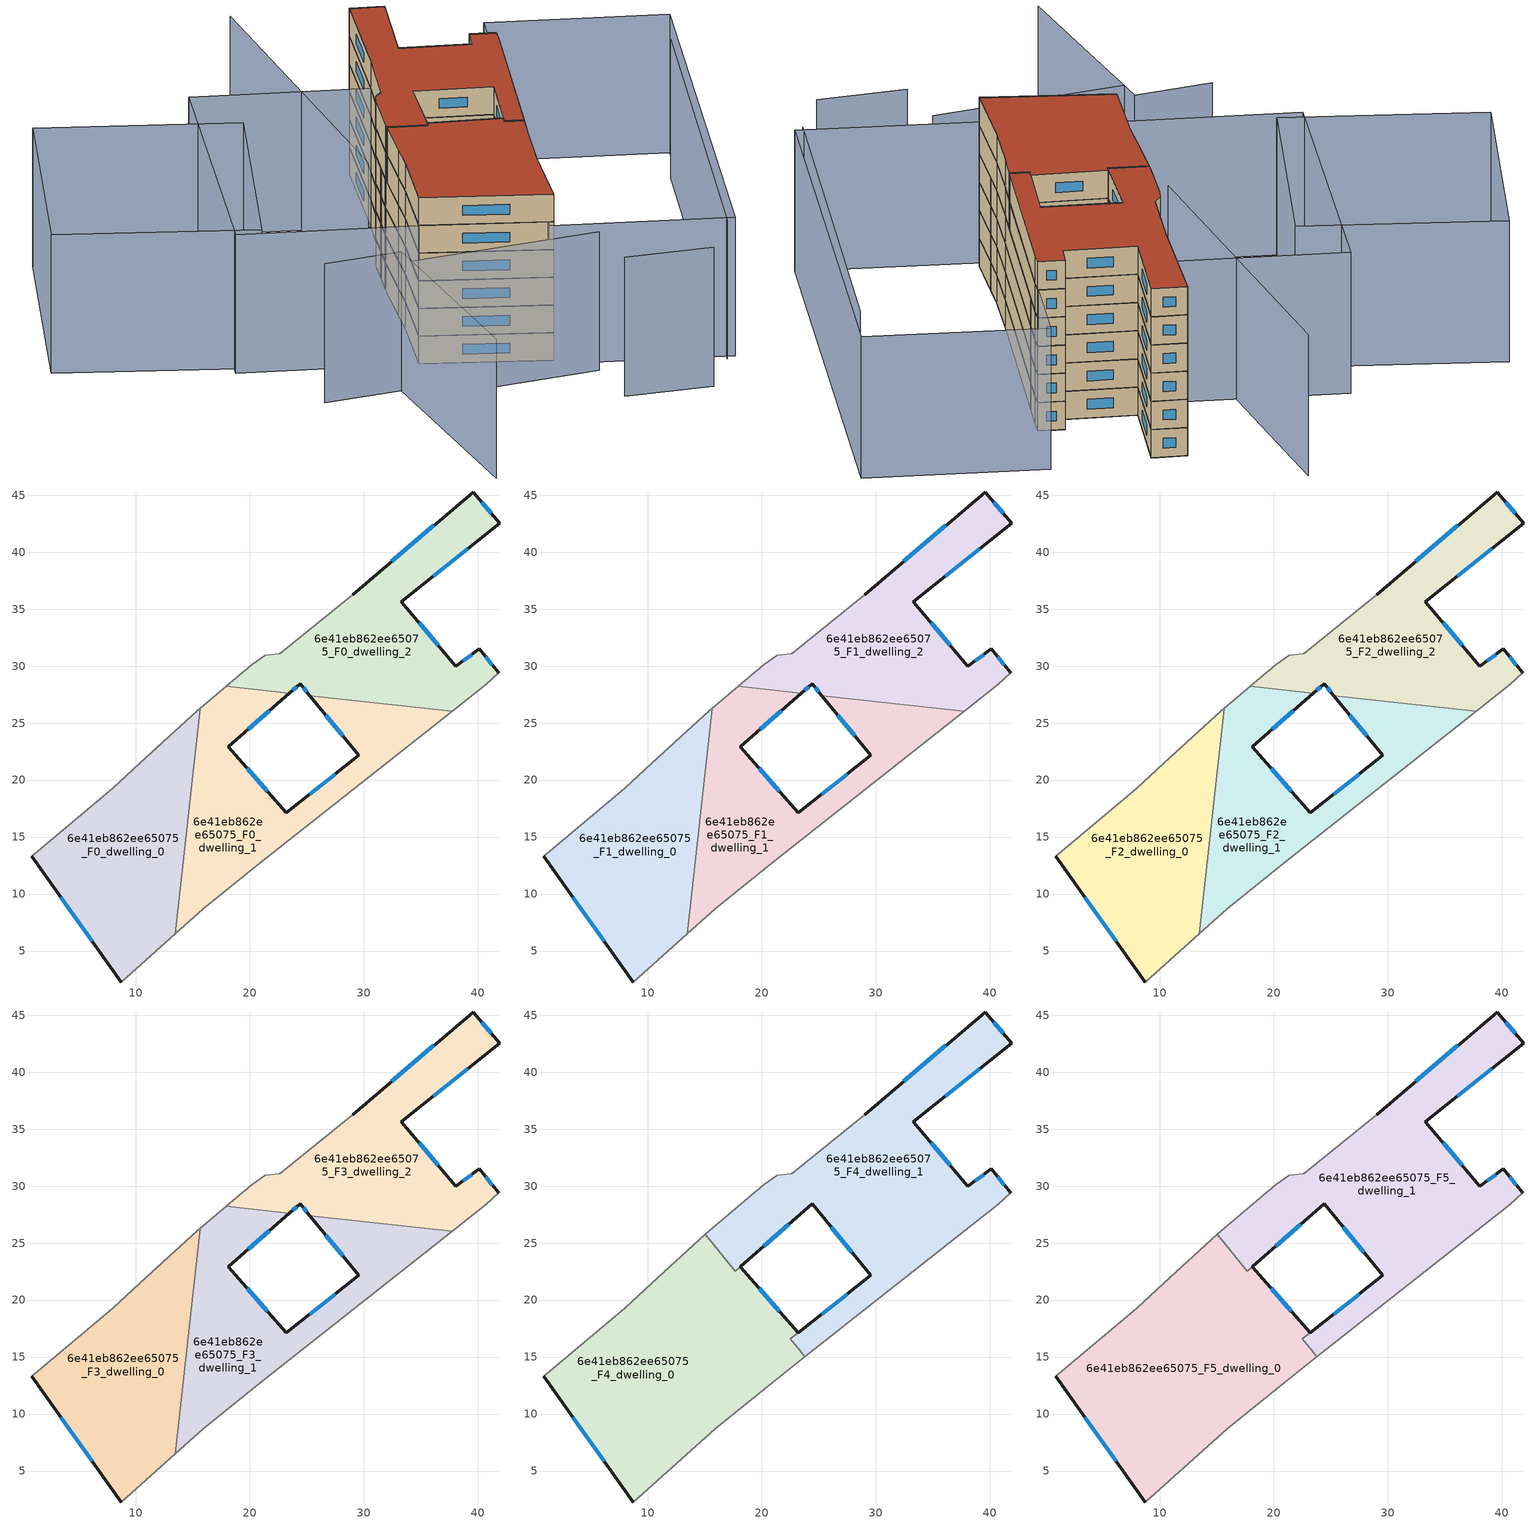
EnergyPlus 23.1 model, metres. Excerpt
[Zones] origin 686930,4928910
6e41eb862ee65075_F0_dwelling_0
 floor ground (EU_floor_Construction): 13.47,6.51 15.65,26.3 15.4,26.09 10.35,21.46 7.96,19.25 0.88,13.31 8.76,2.28 z0
 wall outside (EU_wall_Construction): 8.76,2.28 0.88,13.31 z0:3
 wall adiabatic (EU_wall_Construction): 13.47,6.51 8.76,2.28 / 0.88,13.31 7.96,19.25 10.35,21.46 15.4,26.09 15.65,26.3 z0:3
 wall to 6e41eb862ee65075_F0_dwelling_1 (EU_wall_Construction): 15.65,26.3 13.47,6.51 z0:3
 window (EU_Window_Construction): 6.2,5.87 3.44,9.73 z0.98:2.02
6e41eb862ee65075_F0_dwelling_1
 floor ground (EU_floor_Construction): 29.6,22.16 23.21,17.13 18.15,22.93 23.48,27.62 17.93,28.23 15.65,26.3 13.47,6.51 15.95,8.72 20.92,12.75 37.77,26.05 25.29,27.42 z0
 wall outside (EU_wall_Construction): 23.48,27.62 18.15,22.93 23.21,17.13 29.6,22.16 25.29,27.42 z0:3
 wall to 6e41eb862ee65075_F0_dwelling_2 (EU_wall_Construction): 25.29,27.42 37.77,26.05 / 17.93,28.23 23.48,27.62 z0:3
 wall adiabatic (EU_wall_Construction): 37.77,26.05 20.92,12.75 15.95,8.72 13.47,6.51 / 15.65,26.3 17.93,28.23 z0:3
 window (EU_Window_Construction): 21.75,26.1 19.88,24.46 / 19.79,21.05 21.56,19.02 / 25.29,18.77 27.52,20.53 / 28.2,23.87 26.69,25.71 z0.98:2.02
6e41eb862ee65075_F0_dwelling_2
 floor ground (EU_floor_Construction): 40.78,28.42 41.88,29.41 40.14,31.51 38.11,29.97 33.31,35.65 41.96,42.54 39.61,45.28 29.04,36.26 22.63,31.1 21.37,30.95 20.19,30.13 17.93,28.23 23.48,27.62 24.44,28.46 25.29,27.42 37.77,26.05 z0
 wall outside (EU_wall_Construction): 29.04,36.26 39.61,45.28 41.96,42.54 33.31,35.65 38.11,29.97 40.14,31.51 41.88,29.41 / 25.29,27.42 24.44,28.46 23.48,27.62 z0:3
 wall adiabatic (EU_wall_Construction): 41.88,29.41 40.78,28.42 37.77,26.05 / 17.93,28.23 20.19,30.13 21.37,30.95 22.63,31.1 29.04,36.26 z0:3
 window (EU_Window_Construction): 32.48,39.19 36.17,42.35 / 40.37,44.39 41.19,43.43 / 39.14,40.3 36.12,37.89 / 34.87,33.8 36.55,31.82 / 38.77,30.47 39.48,31.01 / 40.7,30.83 41.31,30.09 / 25.01,27.76 24.72,28.12 / 24.13,28.19 23.79,27.89 z0.98:2.02
6e41eb862ee65075_F1_dwelling_0
 floor to 6e41eb862ee65075_F0_dwelling_0 (EU_floor_Construction): 13.47,6.51 15.65,26.3 15.4,26.09 10.35,21.46 7.96,19.25 0.88,13.31 8.76,2.28 z3
 wall outside (EU_wall_Construction): 8.76,2.28 0.88,13.31 z3:6
 wall adiabatic (EU_wall_Construction): 13.47,6.51 8.76,2.28 / 0.88,13.31 7.96,19.25 10.35,21.46 15.4,26.09 15.65,26.3 z3:6
 wall to 6e41eb862ee65075_F1_dwelling_1 (EU_wall_Construction): 15.65,26.3 13.47,6.51 z3:6
 window (EU_Window_Construction): 6.2,5.87 3.44,9.73 z3.98:5.02
6e41eb862ee65075_F1_dwelling_1
 floor to 6e41eb862ee65075_F0_dwelling_1 (EU_floor_Construction): 29.6,22.16 23.21,17.13 18.15,22.93 23.48,27.62 17.93,28.23 15.65,26.3 13.47,6.51 15.95,8.72 20.92,12.75 37.77,26.05 25.29,27.42 z3
 wall outside (EU_wall_Construction): 23.48,27.62 18.15,22.93 23.21,17.13 29.6,22.16 25.29,27.42 z3:6
 wall to 6e41eb862ee65075_F1_dwelling_2 (EU_wall_Construction): 25.29,27.42 37.77,26.05 / 17.93,28.23 23.48,27.62 z3:6
 wall adiabatic (EU_wall_Construction): 37.77,26.05 20.92,12.75 15.95,8.72 13.47,6.51 / 15.65,26.3 17.93,28.23 z3:6
 window (EU_Window_Construction): 21.75,26.1 19.88,24.46 / 19.79,21.05 21.56,19.02 / 25.29,18.77 27.52,20.53 / 28.2,23.87 26.69,25.71 z3.98:5.02
6e41eb862ee65075_F1_dwelling_2
 floor to 6e41eb862ee65075_F0_dwelling_2 (EU_floor_Construction): 40.78,28.42 41.88,29.41 40.14,31.51 38.11,29.97 33.31,35.65 41.96,42.54 39.61,45.28 29.04,36.26 22.63,31.1 21.37,30.95 20.19,30.13 17.93,28.23 23.48,27.62 24.44,28.46 25.29,27.42 37.77,26.05 z3
 wall outside (EU_wall_Construction): 29.04,36.26 39.61,45.28 41.96,42.54 33.31,35.65 38.11,29.97 40.14,31.51 41.88,29.41 / 25.29,27.42 24.44,28.46 23.48,27.62 z3:6
 wall adiabatic (EU_wall_Construction): 41.88,29.41 40.78,28.42 37.77,26.05 / 17.93,28.23 20.19,30.13 21.37,30.95 22.63,31.1 29.04,36.26 z3:6
 window (EU_Window_Construction): 32.48,39.19 36.17,42.35 / 40.37,44.39 41.19,43.43 / 39.14,40.3 36.12,37.89 / 34.87,33.8 36.55,31.82 / 38.77,30.47 39.48,31.01 / 40.7,30.83 41.31,30.09 / 25.01,27.76 24.72,28.12 / 24.13,28.19 23.79,27.89 z3.98:5.02
6e41eb862ee65075_F2_dwelling_0
 floor to 6e41eb862ee65075_F1_dwelling_0 (EU_floor_Construction): 13.47,6.51 15.65,26.3 15.4,26.09 10.35,21.46 7.96,19.25 0.88,13.31 8.76,2.28 z6
 wall outside (EU_wall_Construction): 8.76,2.28 0.88,13.31 z6:9
 wall adiabatic (EU_wall_Construction): 13.47,6.51 8.76,2.28 / 0.88,13.31 7.96,19.25 10.35,21.46 15.4,26.09 15.65,26.3 z6:9
 wall to 6e41eb862ee65075_F2_dwelling_1 (EU_wall_Construction): 15.65,26.3 13.47,6.51 z6:9
 window (EU_Window_Construction): 6.2,5.87 3.44,9.73 z6.98:8.02
6e41eb862ee65075_F2_dwelling_1
 floor to 6e41eb862ee65075_F1_dwelling_1 (EU_floor_Construction): 29.6,22.16 23.21,17.13 18.15,22.93 23.48,27.62 17.93,28.23 15.65,26.3 13.47,6.51 15.95,8.72 20.92,12.75 37.77,26.05 25.29,27.42 z6
 wall outside (EU_wall_Construction): 23.48,27.62 18.15,22.93 23.21,17.13 29.6,22.16 25.29,27.42 z6:9
 wall to 6e41eb862ee65075_F2_dwelling_2 (EU_wall_Construction): 25.29,27.42 37.77,26.05 / 17.93,28.23 23.48,27.62 z6:9
 wall adiabatic (EU_wall_Construction): 37.77,26.05 20.92,12.75 15.95,8.72 13.47,6.51 / 15.65,26.3 17.93,28.23 z6:9
 window (EU_Window_Construction): 21.75,26.1 19.88,24.46 / 19.79,21.05 21.56,19.02 / 25.29,18.77 27.52,20.53 / 28.2,23.87 26.69,25.71 z6.98:8.02
6e41eb862ee65075_F2_dwelling_2
 floor to 6e41eb862ee65075_F1_dwelling_2 (EU_floor_Construction): 40.78,28.42 41.88,29.41 40.14,31.51 38.11,29.97 33.31,35.65 41.96,42.54 39.61,45.28 29.04,36.26 22.63,31.1 21.37,30.95 20.19,30.13 17.93,28.23 23.48,27.62 24.44,28.46 25.29,27.42 37.77,26.05 z6
 wall outside (EU_wall_Construction): 29.04,36.26 39.61,45.28 41.96,42.54 33.31,35.65 38.11,29.97 40.14,31.51 41.88,29.41 / 25.29,27.42 24.44,28.46 23.48,27.62 z6:9
 wall adiabatic (EU_wall_Construction): 41.88,29.41 40.78,28.42 37.77,26.05 / 17.93,28.23 20.19,30.13 21.37,30.95 22.63,31.1 29.04,36.26 z6:9
 window (EU_Window_Construction): 32.48,39.19 36.17,42.35 / 40.37,44.39 41.19,43.43 / 39.14,40.3 36.12,37.89 / 34.87,33.8 36.55,31.82 / 38.77,30.47 39.48,31.01 / 40.7,30.83 41.31,30.09 / 25.01,27.76 24.72,28.12 / 24.13,28.19 23.79,27.89 z6.98:8.02
6e41eb862ee65075_F3_dwelling_0
 floor to 6e41eb862ee65075_F2_dwelling_0 (EU_floor_Construction): 13.47,6.51 15.65,26.3 15.4,26.09 10.35,21.46 7.96,19.25 0.88,13.31 8.76,2.28 z9
 wall outside (EU_wall_Construction): 8.76,2.28 0.88,13.31 z9:12
 wall adiabatic (EU_wall_Construction): 13.47,6.51 8.76,2.28 / 0.88,13.31 7.96,19.25 10.35,21.46 15.4,26.09 15.65,26.3 z9:12
 wall to 6e41eb862ee65075_F3_dwelling_1 (EU_wall_Construction): 15.65,26.3 13.47,6.51 z9:12
 window (EU_Window_Construction): 6.2,5.87 3.44,9.73 z9.98:11.02
6e41eb862ee65075_F3_dwelling_1
 floor to 6e41eb862ee65075_F2_dwelling_1 (EU_floor_Construction): 29.6,22.16 23.21,17.13 18.15,22.93 23.48,27.62 17.93,28.23 15.65,26.3 13.47,6.51 15.95,8.72 20.92,12.75 37.77,26.05 25.29,27.42 z9
 wall outside (EU_wall_Construction): 23.48,27.62 18.15,22.93 23.21,17.13 29.6,22.16 25.29,27.42 z9:12
 wall to 6e41eb862ee65075_F3_dwelling_2 (EU_wall_Construction): 25.29,27.42 37.77,26.05 / 17.93,28.23 23.48,27.62 z9:12
 wall adiabatic (EU_wall_Construction): 37.77,26.05 20.92,12.75 15.95,8.72 13.47,6.51 / 15.65,26.3 17.93,28.23 z9:12
 window (EU_Window_Construction): 21.75,26.1 19.88,24.46 / 19.79,21.05 21.56,19.02 / 25.29,18.77 27.52,20.53 / 28.2,23.87 26.69,25.71 z9.98:11.02
6e41eb862ee65075_F3_dwelling_2
 floor to 6e41eb862ee65075_F2_dwelling_2 (EU_floor_Construction): 40.78,28.42 41.88,29.41 40.14,31.51 38.11,29.97 33.31,35.65 41.96,42.54 39.61,45.28 29.04,36.26 22.63,31.1 21.37,30.95 20.19,30.13 17.93,28.23 23.48,27.62 24.44,28.46 25.29,27.42 37.77,26.05 z9
 wall outside (EU_wall_Construction): 29.04,36.26 39.61,45.28 41.96,42.54 33.31,35.65 38.11,29.97 40.14,31.51 41.88,29.41 / 25.29,27.42 24.44,28.46 23.48,27.62 z9:12
 wall adiabatic (EU_wall_Construction): 41.88,29.41 40.78,28.42 37.77,26.05 / 17.93,28.23 20.19,30.13 21.37,30.95 22.63,31.1 29.04,36.26 z9:12
 window (EU_Window_Construction): 32.48,39.19 36.17,42.35 / 40.37,44.39 41.19,43.43 / 39.14,40.3 36.12,37.89 / 34.87,33.8 36.55,31.82 / 38.77,30.47 39.48,31.01 / 40.7,30.83 41.31,30.09 / 25.01,27.76 24.72,28.12 / 24.13,28.19 23.79,27.89 z9.98:11.02
6e41eb862ee65075_F4_dwelling_0
 floor to 6e41eb862ee65075_F3_dwelling_0 (EU_floor_Construction): 13.47,6.51 15.53,25.18 15.05,25.77 10.35,21.46 7.96,19.25 0.88,13.31 8.76,2.28 z12
 floor to 6e41eb862ee65075_F3_dwelling_1 (EU_floor_Construction): 20.92,12.75 23.81,15.03 23.19,15.79 23.11,15.88 22.53,16.6 23.21,17.13 18.15,22.93 17.69,22.53 15.53,25.18 13.47,6.51 15.95,8.72 z12
 wall outside (EU_wall_Construction): 8.76,2.28 0.88,13.31 / 18.15,22.93 23.21,17.13 z12:15
 wall adiabatic (EU_wall_Construction): 0.88,13.31 7.96,19.25 10.35,21.46 15.05,25.77 / 23.81,15.03 20.92,12.75 15.95,8.72 8.76,2.28 z12:15
 wall to 6e41eb862ee65075_F4_dwelling_1 (EU_wall_Construction): 15.05,25.77 17.69,22.53 18.15,22.93 / 23.21,17.13 22.53,16.6 23.11,15.88 23.19,15.79 / 23.2,15.78 23.81,15.03 z12:15
 window (EU_Window_Construction): 6.2,5.87 3.44,9.73 / 19.79,21.05 21.56,19.02 z12.98:14.02
6e41eb862ee65075_F4_dwelling_1
 floor to 6e41eb862ee65075_F3_dwelling_2 (EU_floor_Construction): 40.78,28.42 41.88,29.41 40.14,31.51 38.11,29.97 33.31,35.65 41.96,42.54 39.61,45.28 29.04,36.26 22.63,31.1 21.37,30.95 20.19,30.13 17.93,28.23 23.48,27.62 24.44,28.46 25.29,27.42 37.77,26.05 z12
 floor to 6e41eb862ee65075_F3_dwelling_0 (EU_floor_Construction): 15.53,25.18 15.65,26.3 15.4,26.09 15.05,25.77 z12
 floor to 6e41eb862ee65075_F3_dwelling_1 (EU_floor_Construction): 29.6,22.16 22.53,16.6 23.11,15.88 23.2,15.78 23.81,15.03 37.77,26.05 25.29,27.42 z12; 23.48,27.62 17.93,28.23 15.65,26.3 15.53,25.18 17.69,22.53 z12
 wall outside (EU_wall_Construction): 29.04,36.26 39.61,45.28 41.96,42.54 33.31,35.65 38.11,29.97 40.14,31.51 41.88,29.41 / 23.21,17.13 29.6,22.16 24.44,28.46 18.15,22.93 z12:15
 wall adiabatic (EU_wall_Construction): 15.05,25.77 15.4,26.09 20.19,30.13 21.37,30.95 22.63,31.1 29.04,36.26 / 41.88,29.41 40.78,28.42 23.81,15.03 z12:15
 window (EU_Window_Construction): 32.48,39.19 36.17,42.35 / 40.37,44.39 41.19,43.43 / 39.14,40.3 36.12,37.89 / 34.87,33.8 36.55,31.82 / 38.77,30.47 39.48,31.01 / 40.7,30.83 41.31,30.09 / 27.92,24.21 26.12,26.41 / 22.39,26.66 20.19,24.73 / 25.29,18.77 27.52,20.53 z12.98:14.02
6e41eb862ee65075_F5_dwelling_0
 floor to 6e41eb862ee65075_F4_dwelling_0 (EU_floor_Construction): 15.95,8.72 20.92,12.75 23.81,15.03 23.19,15.79 23.11,15.88 22.53,16.6 23.21,17.13 18.15,22.93 17.69,22.53 15.05,25.77 10.35,21.46 7.96,19.25 0.88,13.31 8.76,2.28 z15
 wall outside (EU_wall_Construction): 8.76,2.28 0.88,13.31 / 18.15,22.93 23.21,17.13 z15:18
 wall adiabatic (EU_wall_Construction): 0.88,13.31 7.96,19.25 10.35,21.46 15.05,25.77 / 23.81,15.03 20.92,12.75 15.95,8.72 8.76,2.28 z15:18
 wall to 6e41eb862ee65075_F5_dwelling_1 (EU_wall_Construction): 15.05,25.77 17.69,22.53 18.15,22.93 / 23.21,17.13 22.53,16.6 23.11,15.88 23.19,15.79 / 23.2,15.78 23.81,15.03 z15:18
 window (EU_Window_Construction): 6.2,5.87 3.44,9.73 / 19.79,21.05 21.56,19.02 z15.98:17.02
 roof outside (EU_roof_Construction): 18.15,22.93 23.21,17.13 22.53,16.6 23.11,15.88 23.19,15.79 23.81,15.03 20.92,12.75 15.95,8.72 8.76,2.28 0.88,13.31 7.96,19.25 10.35,21.46 15.05,25.77 17.69,22.53 z18
6e41eb862ee65075_F5_dwelling_1
 floor to 6e41eb862ee65075_F4_dwelling_1 (EU_floor_Construction): 40.78,28.42 41.88,29.41 40.14,31.51 38.11,29.97 33.31,35.65 41.96,42.54 39.61,45.28 29.04,36.26 22.63,31.1 21.37,30.95 20.19,30.13 15.4,26.09 15.05,25.77 17.69,22.53 24.44,28.46 29.6,22.16 22.53,16.6 23.11,15.88 23.19,15.79 23.81,15.03 z15
 wall outside (EU_wall_Construction): 29.04,36.26 39.61,45.28 41.96,42.54 33.31,35.65 38.11,29.97 40.14,31.51 41.88,29.41 / 23.21,17.13 29.6,22.16 24.44,28.46 18.15,22.93 z15:18
 wall adiabatic (EU_wall_Construction): 15.05,25.77 15.4,26.09 20.19,30.13 21.37,30.95 22.63,31.1 29.04,36.26 / 41.88,29.41 40.78,28.42 23.81,15.03 z15:18
 window (EU_Window_Construction): 32.48,39.19 36.17,42.35 / 40.37,44.39 41.19,43.43 / 39.14,40.3 36.12,37.89 / 34.87,33.8 36.55,31.82 / 38.77,30.47 39.48,31.01 / 40.7,30.83 41.31,30.09 / 27.92,24.21 26.12,26.41 / 22.39,26.66 20.19,24.73 / 25.29,18.77 27.52,20.53 z15.98:17.02
 roof outside (EU_roof_Construction): 39.61,45.28 41.96,42.54 33.31,35.65 38.11,29.97 40.14,31.51 41.88,29.41 40.78,28.42 23.81,15.03 23.19,15.79 23.11,15.88 22.53,16.6 29.6,22.16 24.44,28.46 17.69,22.53 15.05,25.77 15.4,26.09 20.19,30.13 21.37,30.95 22.63,31.1 29.04,36.26 z18
shading: 4.55,-8.61 11.43,-14.82 / -7.51,9.01 8.95,-2.93 / 18.21,-12.23 55.65,17.37 / -12.61,16.05 -5.93,11.2 / -5.93,11.2 -20.5,-8.89 / 37.74,58.07 12.29,26.27 / 61.26,20.93 19.33,-12.49 / 19.33,-12.49 7.64,2.17 / 7.64,2.17 49.57,35.59 / 49.57,35.59 61.26,20.93 / 17.48,50.52 29.1,36.19 / 29.1,36.19 0.88,13.31 / 0.88,13.31 -10.74,27.64 / -10.74,27.64 17.48,50.52 / -8.24,26.17 -20.42,43.36 / -20.42,43.36 2.43,59.57 / 2.43,59.57 14.62,42.37 / 14.62,42.37 -8.24,26.17 z0:15
[Building]
EU S2 Campaign: North Axis=0; Terrain=City; Solar Distribution=FullExterior
[Site:Location]
Bologna: Latitude=44.5; Longitude=11.25; Time Zone=1; Elevation=37
[SizingPeriod:WeatherFileDays]
AnnualSizingPeriod: Begin Month=1; Begin Day of Month=1; End Month=12; End Day of Month=31; Day of Week for Start Day=Monday; Use Weather File Daylight Saving Period=No; Use Weather File Rain and Snow Indicators=No
[MATERIAL]
EU_InternalMass_Material: Roughness=MediumRough; Thickness=0.1; Conductivity=1; Density=1800; Specific Heat=900; Thermal Absorptance=0.9; Solar Absorptance=0.7; Visible Absorptance=0.7
[MATERIAL:NOMASS] Roughness=MediumRough; Thermal Absorptance=0.9; Solar Absorptance=0.7; Visible Absorptance=0.7
Name | Thermal Resistance
EU_wall_NoMass | 0.905828
EU_roof_NoMass | 0.37593
EU_floor_NoMass | 0.67114
[WINDOWMATERIAL:SIMPLEGLAZINGSYSTEM]
EU_Window_SimpleGlazing: UFactor=4.52486; Solar Heat Gain Coefficient=0.85; Visible Transmittance=0.85
[CONSTRUCTION]
EU_wall_Construction: EU_wall_NoMass
EU_roof_Construction: EU_roof_NoMass
EU_floor_Construction: EU_floor_NoMass
EU_InternalMass_Construction: EU_InternalMass_Material
EU_Window_Construction: EU_Window_SimpleGlazing
[ZONE] Type=1; Multiplier=1; Ceiling Height=autocalculate; Floor Area=autocalculate; Part of Total Floor Area=Yes
Name | Volume
6e41eb862ee65075_F0_dwelling_0; 6e41eb862ee65075_F1_dwelling_0; 6e41eb862ee65075_F2_dwelling_0; 6e41eb862ee65075_F3_dwelling_0 | 518.197
6e41eb862ee65075_F4_dwelling_0; 6e41eb862ee65075_F5_dwelling_0 | 794.208
6e41eb862ee65075_F0_dwelling_1; 6e41eb862ee65075_F1_dwelling_1; 6e41eb862ee65075_F2_dwelling_1; 6e41eb862ee65075_F3_dwelling_1 | 518.13
6e41eb862ee65075_F4_dwelling_1 | 760.319
6e41eb862ee65075_F5_dwelling_1 | 760.322
6e41eb862ee65075_F0_dwelling_2; 6e41eb862ee65075_F1_dwelling_2; 6e41eb862ee65075_F2_dwelling_2; 6e41eb862ee65075_F3_dwelling_2 | 518.166
[INTERNALMASS] Construction=EU_InternalMass_Construction
Name | Zone or ZoneList | Surface Area
6e41eb862ee65075_F0_dwelling_0_EU_InternalMass | 6e41eb862ee65075_F0_dwelling_0 | 172.732
6e41eb862ee65075_F0_dwelling_1_EU_InternalMass | 6e41eb862ee65075_F0_dwelling_1 | 172.713
6e41eb862ee65075_F0_dwelling_2_EU_InternalMass | 6e41eb862ee65075_F0_dwelling_2 | 172.722
6e41eb862ee65075_F1_dwelling_0_EU_InternalMass | 6e41eb862ee65075_F1_dwelling_0 | 172.732
6e41eb862ee65075_F1_dwelling_1_EU_InternalMass | 6e41eb862ee65075_F1_dwelling_1 | 172.713
6e41eb862ee65075_F1_dwelling_2_EU_InternalMass | 6e41eb862ee65075_F1_dwelling_2 | 172.722
6e41eb862ee65075_F2_dwelling_0_EU_InternalMass | 6e41eb862ee65075_F2_dwelling_0 | 172.732
6e41eb862ee65075_F2_dwelling_1_EU_InternalMass | 6e41eb862ee65075_F2_dwelling_1 | 172.713
6e41eb862ee65075_F2_dwelling_2_EU_InternalMass | 6e41eb862ee65075_F2_dwelling_2 | 172.722
6e41eb862ee65075_F3_dwelling_0_EU_InternalMass | 6e41eb862ee65075_F3_dwelling_0 | 172.732
6e41eb862ee65075_F3_dwelling_1_EU_InternalMass | 6e41eb862ee65075_F3_dwelling_1 | 172.713
6e41eb862ee65075_F3_dwelling_2_EU_InternalMass | 6e41eb862ee65075_F3_dwelling_2 | 172.722
6e41eb862ee65075_F4_dwelling_0_EU_InternalMass | 6e41eb862ee65075_F4_dwelling_0 | 264.735
6e41eb862ee65075_F4_dwelling_1_EU_InternalMass | 6e41eb862ee65075_F4_dwelling_1 | 253.436
6e41eb862ee65075_F5_dwelling_0_EU_InternalMass | 6e41eb862ee65075_F5_dwelling_0 | 264.735
6e41eb862ee65075_F5_dwelling_1_EU_InternalMass | 6e41eb862ee65075_F5_dwelling_1 | 253.436
[OTHEREQUIPMENT] Fuel Type=Electricity; Design Level Calculation Method=Watts/Area; Power per Zone Floor Area=1; Fraction Latent=0; Fraction Radiant=0; Fraction Lost=0; Carbon Dioxide Generation Rate=0; EndUse Subcategory=EU_Step8_InternalGains
Name | Zone or ZoneList or Space or SpaceList | Schedule
EU_Step8_InternalGain_6e41eb862ee65075_F0_dwelling_0_f000 | 6e41eb862ee65075_F0_dwelling_0 | EU_Step8_GainSchedule_6e41eb862ee65075_F0_dwelling_0_f000
EU_Step8_InternalGain_6e41eb862ee65075_F0_dwelling_1_f000 | 6e41eb862ee65075_F0_dwelling_1 | EU_Step8_GainSchedule_6e41eb862ee65075_F0_dwelling_1_f000
EU_Step8_InternalGain_6e41eb862ee65075_F0_dwelling_2_f000 | 6e41eb862ee65075_F0_dwelling_2 | EU_Step8_GainSchedule_6e41eb862ee65075_F0_dwelling_2_f000
EU_Step8_InternalGain_6e41eb862ee65075_F1_dwelling_0_f000 | 6e41eb862ee65075_F1_dwelling_0 | EU_Step8_GainSchedule_6e41eb862ee65075_F1_dwelling_0_f000
EU_Step8_InternalGain_6e41eb862ee65075_F1_dwelling_1_f000 | 6e41eb862ee65075_F1_dwelling_1 | EU_Step8_GainSchedule_6e41eb862ee65075_F1_dwelling_1_f000
EU_Step8_InternalGain_6e41eb862ee65075_F1_dwelling_2_f000 | 6e41eb862ee65075_F1_dwelling_2 | EU_Step8_GainSchedule_6e41eb862ee65075_F1_dwelling_2_f000
EU_Step8_InternalGain_6e41eb862ee65075_F2_dwelling_0_f000 | 6e41eb862ee65075_F2_dwelling_0 | EU_Step8_GainSchedule_6e41eb862ee65075_F2_dwelling_0_f000
EU_Step8_InternalGain_6e41eb862ee65075_F2_dwelling_1_f000 | 6e41eb862ee65075_F2_dwelling_1 | EU_Step8_GainSchedule_6e41eb862ee65075_F2_dwelling_1_f000
EU_Step8_InternalGain_6e41eb862ee65075_F2_dwelling_2_f000 | 6e41eb862ee65075_F2_dwelling_2 | EU_Step8_GainSchedule_6e41eb862ee65075_F2_dwelling_2_f000
EU_Step8_InternalGain_6e41eb862ee65075_F3_dwelling_0_f000 | 6e41eb862ee65075_F3_dwelling_0 | EU_Step8_GainSchedule_6e41eb862ee65075_F3_dwelling_0_f000
EU_Step8_InternalGain_6e41eb862ee65075_F3_dwelling_1_f000 | 6e41eb862ee65075_F3_dwelling_1 | EU_Step8_GainSchedule_6e41eb862ee65075_F3_dwelling_1_f000
EU_Step8_InternalGain_6e41eb862ee65075_F3_dwelling_2_f000 | 6e41eb862ee65075_F3_dwelling_2 | EU_Step8_GainSchedule_6e41eb862ee65075_F3_dwelling_2_f000
EU_Step8_InternalGain_6e41eb862ee65075_F4_dwelling_0_f000 | 6e41eb862ee65075_F4_dwelling_0 | EU_Step8_GainSchedule_6e41eb862ee65075_F4_dwelling_0_f000
EU_Step8_InternalGain_6e41eb862ee65075_F4_dwelling_1_f000 | 6e41eb862ee65075_F4_dwelling_1 | EU_Step8_GainSchedule_6e41eb862ee65075_F4_dwelling_1_f000
EU_Step8_InternalGain_6e41eb862ee65075_F5_dwelling_0_f000 | 6e41eb862ee65075_F5_dwelling_0 | EU_Step8_GainSchedule_6e41eb862ee65075_F5_dwelling_0_f000
EU_Step8_InternalGain_6e41eb862ee65075_F5_dwelling_1_f000 | 6e41eb862ee65075_F5_dwelling_1 | EU_Step8_GainSchedule_6e41eb862ee65075_F5_dwelling_1_f000
[ZONEVENTILATION:DESIGNFLOWRATE] Schedule=EU_AlwaysOn; Design Flow Rate Calculation Method=AirChanges/Hour; Air Changes per Hour=0.73129; Ventilation Type=Natural; Fan Pressure Rise=0; Fan Total Efficiency=1; Constant Term Coefficient=1; Temperature Term Coefficient=0; Velocity Term Coefficient=0; Velocity Squared Term Coefficient=0; Minimum Indoor Temperature=-100; Maximum Indoor Temperature=100; Delta Temperature=-100; Minimum Outdoor Temperature=-100; Maximum Outdoor Temperature=100; Maximum Wind Speed=40
Name | Zone or ZoneList or Space or SpaceList
EU_ConstantAir_6e41eb862ee65075_F0_dwelling_0 | 6e41eb862ee65075_F0_dwelling_0
EU_ConstantAir_6e41eb862ee65075_F0_dwelling_1 | 6e41eb862ee65075_F0_dwelling_1
EU_ConstantAir_6e41eb862ee65075_F0_dwelling_2 | 6e41eb862ee65075_F0_dwelling_2
EU_ConstantAir_6e41eb862ee65075_F1_dwelling_0 | 6e41eb862ee65075_F1_dwelling_0
EU_ConstantAir_6e41eb862ee65075_F1_dwelling_1 | 6e41eb862ee65075_F1_dwelling_1
EU_ConstantAir_6e41eb862ee65075_F1_dwelling_2 | 6e41eb862ee65075_F1_dwelling_2
EU_ConstantAir_6e41eb862ee65075_F2_dwelling_0 | 6e41eb862ee65075_F2_dwelling_0
EU_ConstantAir_6e41eb862ee65075_F2_dwelling_1 | 6e41eb862ee65075_F2_dwelling_1
EU_ConstantAir_6e41eb862ee65075_F2_dwelling_2 | 6e41eb862ee65075_F2_dwelling_2
EU_ConstantAir_6e41eb862ee65075_F3_dwelling_0 | 6e41eb862ee65075_F3_dwelling_0
EU_ConstantAir_6e41eb862ee65075_F3_dwelling_1 | 6e41eb862ee65075_F3_dwelling_1
EU_ConstantAir_6e41eb862ee65075_F3_dwelling_2 | 6e41eb862ee65075_F3_dwelling_2
EU_ConstantAir_6e41eb862ee65075_F4_dwelling_0 | 6e41eb862ee65075_F4_dwelling_0
EU_ConstantAir_6e41eb862ee65075_F4_dwelling_1 | 6e41eb862ee65075_F4_dwelling_1
EU_ConstantAir_6e41eb862ee65075_F5_dwelling_0 | 6e41eb862ee65075_F5_dwelling_0
EU_ConstantAir_6e41eb862ee65075_F5_dwelling_1 | 6e41eb862ee65075_F5_dwelling_1
[HVACTEMPLATE:THERMOSTAT] Constant Heating Setpoint=20; Constant Cooling Setpoint=50
EU_HeatOnly_6e41eb862ee65075_F0_dwelling_0; EU_HeatOnly_6e41eb862ee65075_F0_dwelling_1; EU_HeatOnly_6e41eb862ee65075_F0_dwelling_2; EU_HeatOnly_6e41eb862ee65075_F1_dwelling_0; EU_HeatOnly_6e41eb862ee65075_F1_dwelling_1; EU_HeatOnly_6e41eb862ee65075_F1_dwelling_2; EU_HeatOnly_6e41eb862ee65075_F2_dwelling_0; EU_HeatOnly_6e41eb862ee65075_F2_dwelling_1; EU_HeatOnly_6e41eb862ee65075_F2_dwelling_2; EU_HeatOnly_6e41eb862ee65075_F3_dwelling_0; EU_HeatOnly_6e41eb862ee65075_F3_dwelling_1; EU_HeatOnly_6e41eb862ee65075_F3_dwelling_2; EU_HeatOnly_6e41eb862ee65075_F4_dwelling_0; EU_HeatOnly_6e41eb862ee65075_F4_dwelling_1; EU_HeatOnly_6e41eb862ee65075_F5_dwelling_0; EU_HeatOnly_6e41eb862ee65075_F5_dwelling_1
[HVACTEMPLATE:ZONE:IDEALLOADSAIRSYSTEM] System Availability Schedule=EU_AlwaysOn; Maximum Heating Supply Air Temperature=50; Minimum Cooling Supply Air Temperature=13; Maximum Heating Supply Air Humidity Ratio=0.0156; Minimum Cooling Supply Air Humidity Ratio=0.0077; Heating Limit=NoLimit; Cooling Limit=NoLimit; Heating Availability Schedule=EU_AlwaysOn; Cooling Availability Schedule=EU_CoolingOff; Dehumidification Control Type=ConstantSensibleHeatRatio; Cooling Sensible Heat Ratio=0.7; Dehumidification Setpoint=60; Humidification Control Type=None; Humidification Setpoint=30; Outdoor Air Method=None; Outdoor Air Flow Rate per Person=0.00944; Outdoor Air Flow Rate per Zone Floor Area=0; Outdoor Air Flow Rate per Zone=0; Demand Controlled Ventilation Type=None; Outdoor Air Economizer Type=NoEconomizer; Heat Recovery Type=None; Sensible Heat Recovery Effectiveness=0.7; Latent Heat Recovery Effectiveness=0.65
Name | Template Thermostat
6e41eb862ee65075_F0_dwelling_0 | EU_HeatOnly_6e41eb862ee65075_F0_dwelling_0
6e41eb862ee65075_F0_dwelling_1 | EU_HeatOnly_6e41eb862ee65075_F0_dwelling_1
6e41eb862ee65075_F0_dwelling_2 | EU_HeatOnly_6e41eb862ee65075_F0_dwelling_2
6e41eb862ee65075_F1_dwelling_0 | EU_HeatOnly_6e41eb862ee65075_F1_dwelling_0
6e41eb862ee65075_F1_dwelling_1 | EU_HeatOnly_6e41eb862ee65075_F1_dwelling_1
6e41eb862ee65075_F1_dwelling_2 | EU_HeatOnly_6e41eb862ee65075_F1_dwelling_2
6e41eb862ee65075_F2_dwelling_0 | EU_HeatOnly_6e41eb862ee65075_F2_dwelling_0
6e41eb862ee65075_F2_dwelling_1 | EU_HeatOnly_6e41eb862ee65075_F2_dwelling_1
6e41eb862ee65075_F2_dwelling_2 | EU_HeatOnly_6e41eb862ee65075_F2_dwelling_2
6e41eb862ee65075_F3_dwelling_0 | EU_HeatOnly_6e41eb862ee65075_F3_dwelling_0
6e41eb862ee65075_F3_dwelling_1 | EU_HeatOnly_6e41eb862ee65075_F3_dwelling_1
6e41eb862ee65075_F3_dwelling_2 | EU_HeatOnly_6e41eb862ee65075_F3_dwelling_2
6e41eb862ee65075_F4_dwelling_0 | EU_HeatOnly_6e41eb862ee65075_F4_dwelling_0
6e41eb862ee65075_F4_dwelling_1 | EU_HeatOnly_6e41eb862ee65075_F4_dwelling_1
6e41eb862ee65075_F5_dwelling_0 | EU_HeatOnly_6e41eb862ee65075_F5_dwelling_0
6e41eb862ee65075_F5_dwelling_1 | EU_HeatOnly_6e41eb862ee65075_F5_dwelling_1
[SIZING:ZONE] Zone Cooling Design Supply Air Temperature Input Method=SupplyAirTemperature; Zone Cooling Design Supply Air Temperature=13; Zone Heating Design Supply Air Temperature Input Method=SupplyAirTemperature; Zone Heating Design Supply Air Temperature=50; Zone Cooling Design Supply Air Humidity Ratio=0.008; Zone Heating Design Supply Air Humidity Ratio=0.008; Cooling Design Air Flow Method=DesignDay; Cooling Design Air Flow Rate=0; Cooling Minimum Air Flow per Zone Floor Area=0.000762; Cooling Minimum Air Flow=0; Cooling Minimum Air Flow Fraction=0.2; Heating Design Air Flow Method=DesignDay; Heating Design Air Flow Rate=0; Heating Maximum Air Flow per Zone Floor Area=0.002032; Heating Maximum Air Flow=0.141576; Heating Maximum Air Flow Fraction=0.3; Account for Dedicated Outdoor Air System=No; Dedicated Outdoor Air System Control Strategy=NeutralSupplyAir; Dedicated Outdoor Air Low Setpoint Temperature for Design=autosize; Dedicated Outdoor Air High Setpoint Temperature for Design=autosize; Zone Load Sizing Method=Sensible Load Only No Latent Load; Zone Latent Cooling Design Supply Air Humidity Ratio Input Method=HumidityRatioDifference; Zone Cooling Design Supply Air Humidity Ratio Difference=0.005; Zone Latent Heating Design Supply Air Humidity Ratio Input Method=HumidityRatioDifference; Zone Humidification Design Supply Air Humidity Ratio Difference=0.005
6e41eb862ee65075_F0_dwelling_0; 6e41eb862ee65075_F0_dwelling_1; 6e41eb862ee65075_F0_dwelling_2; 6e41eb862ee65075_F1_dwelling_0; 6e41eb862ee65075_F1_dwelling_1; 6e41eb862ee65075_F1_dwelling_2; 6e41eb862ee65075_F2_dwelling_0; 6e41eb862ee65075_F2_dwelling_1; 6e41eb862ee65075_F2_dwelling_2; 6e41eb862ee65075_F3_dwelling_0; 6e41eb862ee65075_F3_dwelling_1; 6e41eb862ee65075_F3_dwelling_2; 6e41eb862ee65075_F4_dwelling_0; 6e41eb862ee65075_F4_dwelling_1; 6e41eb862ee65075_F5_dwelling_0; 6e41eb862ee65075_F5_dwelling_1
[SCHEDULE:CONSTANT]
Name | Hourly Value
EU_AlwaysOn | 1
EU_CoolingOff | 0
[SCHEDULE:FILE] Column Number=1; Rows to Skip at Top=0; Number of Hours of Data=8760; Column Separator=Comma; Interpolate to Timestep=No; Minutes per Item=60; Adjust Schedule for Daylight Savings=Yes
Name | File
EU_Step8_GainSchedule_6e41eb862ee65075_F0_dwelling_0_f000 | ../../schedules/6e41eb862ee65075/6e41eb862ee65075_F0_dwelling_0_f000_gain.csv
EU_Step8_GainSchedule_6e41eb862ee65075_F0_dwelling_1_f000 | ../../schedules/6e41eb862ee65075/6e41eb862ee65075_F0_dwelling_1_f000_gain.csv
EU_Step8_GainSchedule_6e41eb862ee65075_F0_dwelling_2_f000 | ../../schedules/6e41eb862ee65075/6e41eb862ee65075_F0_dwelling_2_f000_gain.csv
EU_Step8_GainSchedule_6e41eb862ee65075_F1_dwelling_0_f000 | ../../schedules/6e41eb862ee65075/6e41eb862ee65075_F1_dwelling_0_f000_gain.csv
EU_Step8_GainSchedule_6e41eb862ee65075_F1_dwelling_1_f000 | ../../schedules/6e41eb862ee65075/6e41eb862ee65075_F1_dwelling_1_f000_gain.csv
EU_Step8_GainSchedule_6e41eb862ee65075_F1_dwelling_2_f000 | ../../schedules/6e41eb862ee65075/6e41eb862ee65075_F1_dwelling_2_f000_gain.csv
EU_Step8_GainSchedule_6e41eb862ee65075_F2_dwelling_0_f000 | ../../schedules/6e41eb862ee65075/6e41eb862ee65075_F2_dwelling_0_f000_gain.csv
EU_Step8_GainSchedule_6e41eb862ee65075_F2_dwelling_1_f000 | ../../schedules/6e41eb862ee65075/6e41eb862ee65075_F2_dwelling_1_f000_gain.csv
EU_Step8_GainSchedule_6e41eb862ee65075_F2_dwelling_2_f000 | ../../schedules/6e41eb862ee65075/6e41eb862ee65075_F2_dwelling_2_f000_gain.csv
EU_Step8_GainSchedule_6e41eb862ee65075_F3_dwelling_0_f000 | ../../schedules/6e41eb862ee65075/6e41eb862ee65075_F3_dwelling_0_f000_gain.csv
EU_Step8_GainSchedule_6e41eb862ee65075_F3_dwelling_1_f000 | ../../schedules/6e41eb862ee65075/6e41eb862ee65075_F3_dwelling_1_f000_gain.csv
EU_Step8_GainSchedule_6e41eb862ee65075_F3_dwelling_2_f000 | ../../schedules/6e41eb862ee65075/6e41eb862ee65075_F3_dwelling_2_f000_gain.csv
EU_Step8_GainSchedule_6e41eb862ee65075_F4_dwelling_0_f000 | ../../schedules/6e41eb862ee65075/6e41eb862ee65075_F4_dwelling_0_f000_gain.csv
EU_Step8_GainSchedule_6e41eb862ee65075_F4_dwelling_1_f000 | ../../schedules/6e41eb862ee65075/6e41eb862ee65075_F4_dwelling_1_f000_gain.csv
EU_Step8_GainSchedule_6e41eb862ee65075_F5_dwelling_0_f000 | ../../schedules/6e41eb862ee65075/6e41eb862ee65075_F5_dwelling_0_f000_gain.csv
EU_Step8_GainSchedule_6e41eb862ee65075_F5_dwelling_1_f000 | ../../schedules/6e41eb862ee65075/6e41eb862ee65075_F5_dwelling_1_f000_gain.csv
